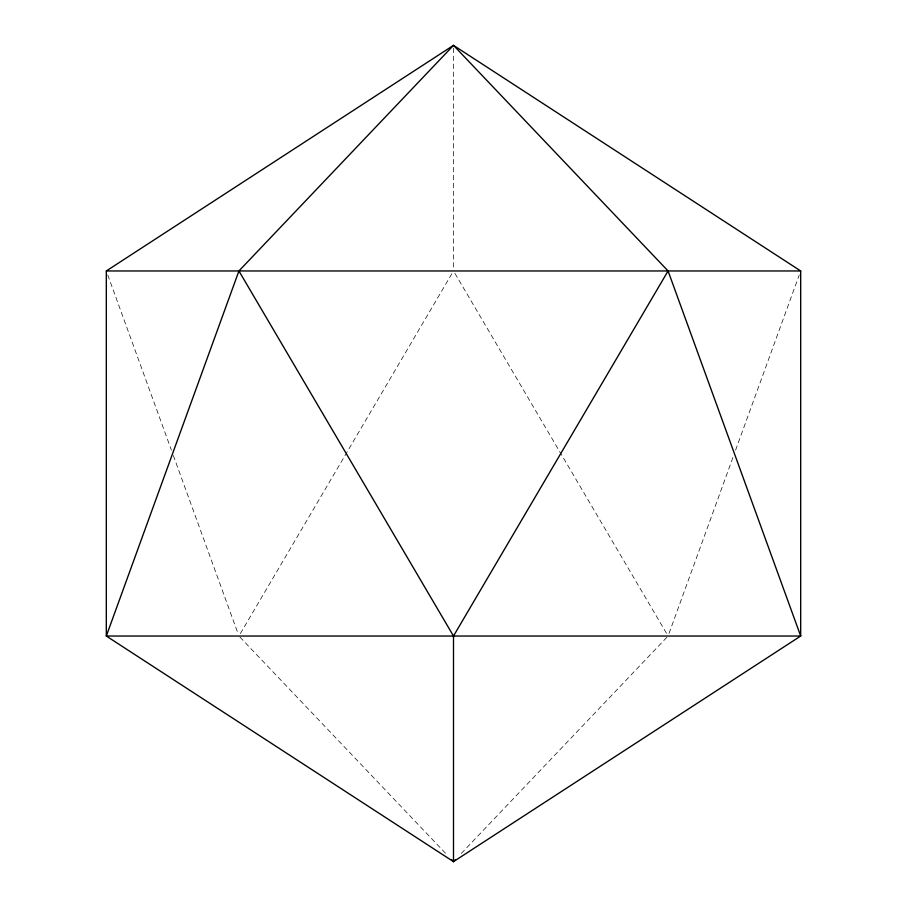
<?xml version="1.0" encoding="UTF-8"?>
<svg xmlns="http://www.w3.org/2000/svg" width="907" height="907" viewBox="0 0 907 907"><rect width="100%" height="100%" fill="white"/><g stroke="black" fill="none" stroke-linecap="round" stroke-linejoin="round"><path stroke-width="0.68" stroke-dasharray="4.54 3.4" d="M669.037 633.381L733.661 455.495M735.588 450.178L799.248 274.957M240.355 633.585L452.06 273.415M461.3 853.442L667.098 637.054M239.901 637.054L445.7 853.442M454.94 273.415L666.645 633.585M107.752 274.957L171.412 450.178M173.339 455.495L237.963 633.381M453.5 48.173L453.5 269.56"/><path stroke-width="1.36" d="M238.926 270.966L106.312 636.034L453.5 861.65L800.688 636.034L800.688 270.966L453.5 45.35L106.312 270.966L106.312 636.034L800.688 636.034L668.074 270.966L453.5 45.35L238.926 270.966L453.5 636.034L453.5 861.65L455.45 859.598M453.5 636.034L668.074 270.966M106.312 270.966L800.688 270.966M451.55 859.598L453.5 861.65"/></g></svg>
